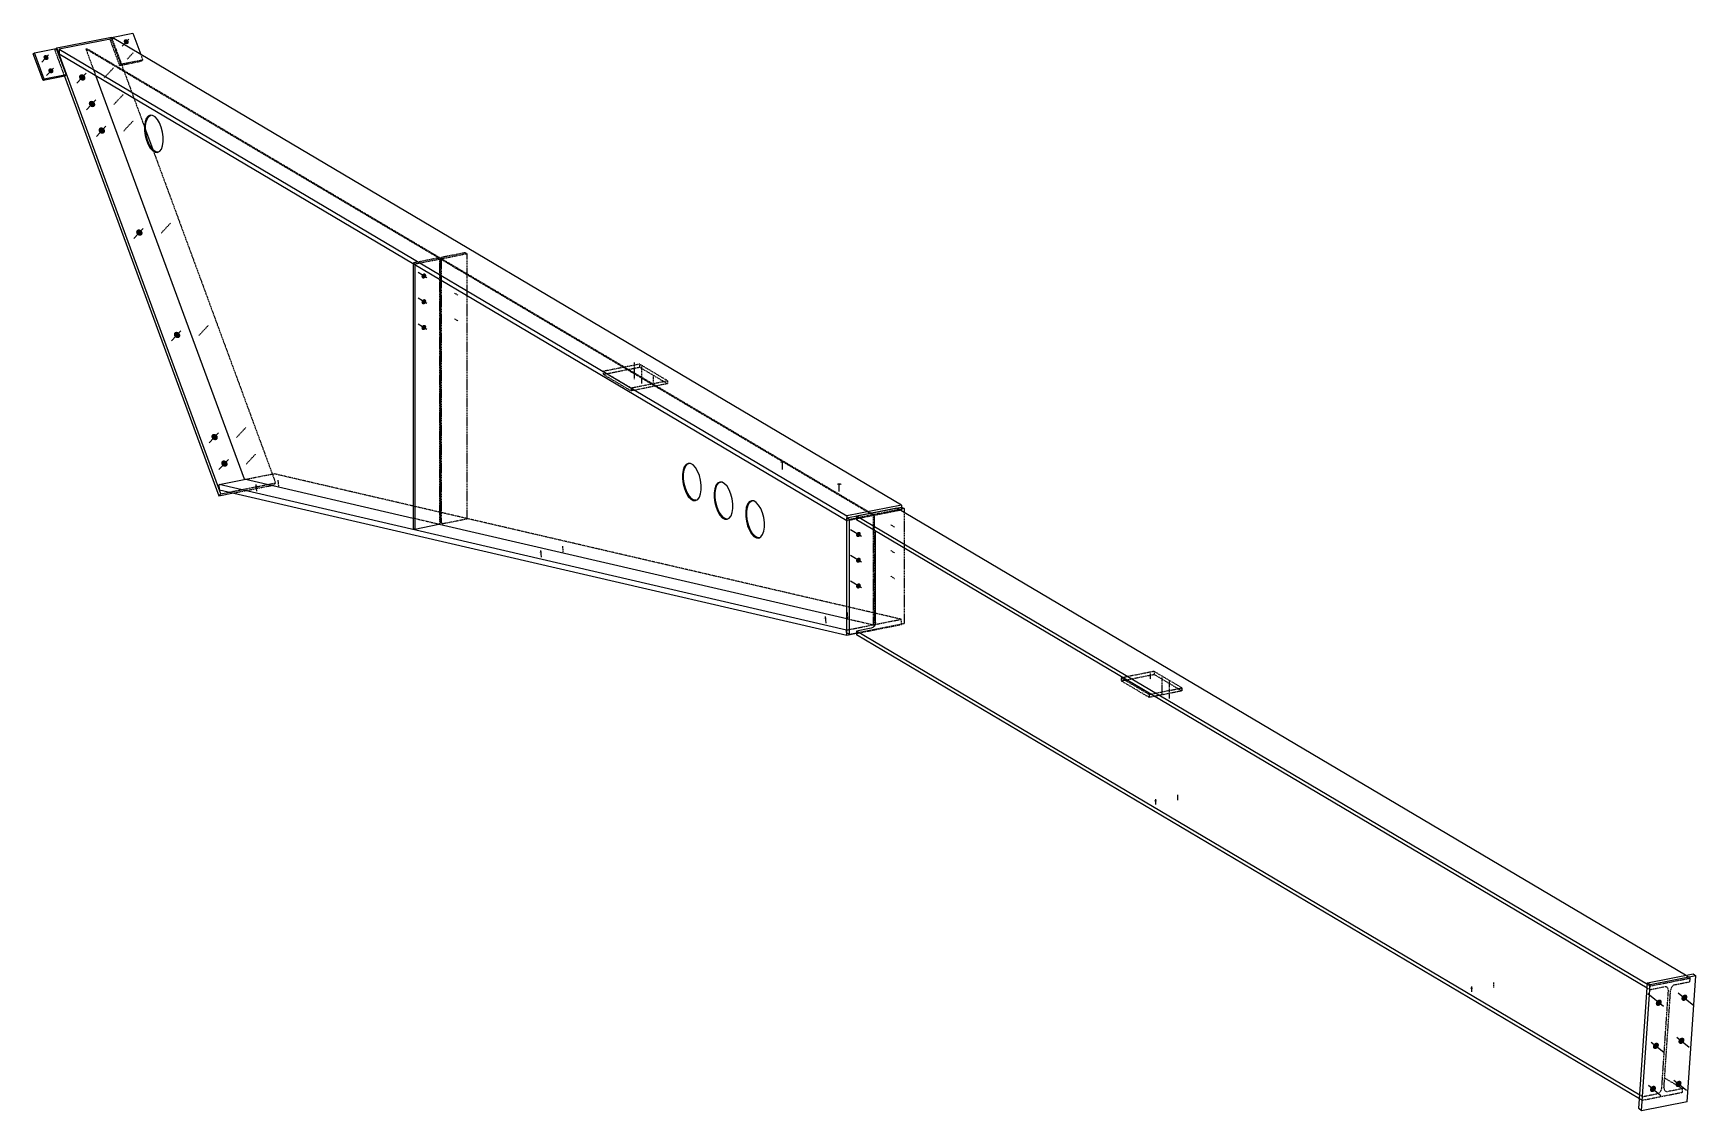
# Model space of a CAD drawing. Header units: millimetres. Extents: x 140 to 69186, y 80 to 5254.
# Drawn here: x 140 to 8030, y 140 to 5254 of the extents above; entities that cross this region are included whole.
import ezdxf

# ---------------------------------------------------------------- set-up
doc = ezdxf.new("R2010")
doc.units = ezdxf.units.MM
doc.linetypes.add('DXK_LINE_DOT2', pattern=[3.9198, 1.9599, -1.9599])
doc.layers.add('STÅL', color=7, linetype='Continuous')

msp = doc.modelspace()

# ---------------------------------------------------------------- hatches: boundary and pattern name
at = {"layer": 'STÅL', "linetype": 'Continuous'}
for color, points in [(96, [(574.1, 5205.7), (572.3, 5207.7), (570.9, 5210), (570, 5212.4), (569.5, 5214.9), (569.6, 5217.3), (570.2, 5219.6), (571.3, 5221.6), (572.9, 5223.3), (574.8, 5224.5), (577, 5225.3), (579.5, 5225.5), (582, 5225.3), (584.5, 5224.5), (586.8, 5223.2), (589, 5221.6), (590.8, 5219.5), (592.2, 5217.3), (593.2, 5214.8), (593.6, 5212.3), (593.5, 5209.9), (592.9, 5207.6), (591.8, 5205.6), (590.2, 5204), (588.3, 5202.7), (586.1, 5202), (583.7, 5201.7), (581.1, 5202), (578.6, 5202.8), (576.3, 5204)]), (96, [(193.1, 5130.4), (191.3, 5132.5), (189.9, 5134.7), (188.9, 5137.2), (188.5, 5139.7), (188.6, 5142.1), (189.2, 5144.4), (190.3, 5146.4), (191.8, 5148), (193.8, 5149.3), (196, 5150), (198.4, 5150.3), (200.9, 5150), (203.4, 5149.2), (205.8, 5148), (207.9, 5146.3), (209.7, 5144.3), (211.2, 5142), (212.1, 5139.6), (212.5, 5137.1), (212.5, 5134.7), (211.8, 5132.4), (210.7, 5130.4), (209.2, 5128.7), (207.3, 5127.5), (205, 5126.7), (202.6, 5126.5), (200.1, 5126.7), (197.6, 5127.5), (195.2, 5128.8)]), (96, [(216.3, 5067.4), (214.5, 5069.5), (213.1, 5071.7), (212.1, 5074.2), (211.7, 5076.7), (211.8, 5079.1), (212.4, 5081.4), (213.5, 5083.4), (215, 5085), (217, 5086.3), (219.2, 5087), (221.6, 5087.3), (224.1, 5087), (226.6, 5086.2), (229, 5085), (231.1, 5083.3), (232.9, 5081.3), (234.4, 5079), (235.3, 5076.6), (235.7, 5074.1), (235.6, 5071.7), (235, 5069.4), (233.9, 5067.4), (232.4, 5065.7), (230.4, 5064.5), (228.2, 5063.7), (225.8, 5063.5), (223.3, 5063.7), (220.8, 5064.5), (218.4, 5065.8)]), (96, [(363.2, 5033.9), (360.9, 5036.4), (359.1, 5039.3), (357.9, 5042.4), (357.3, 5045.6), (357.4, 5048.7), (358.2, 5051.5), (359.6, 5054.1), (361.6, 5056.2), (364, 5057.8), (366.9, 5058.7), (369.9, 5059.1), (373.1, 5058.7), (376.3, 5057.7), (379.3, 5056.1), (382, 5054), (384.3, 5051.5), (386.1, 5048.6), (387.3, 5045.5), (387.9, 5042.3), (387.7, 5039.2), (387, 5036.3), (385.6, 5033.8), (383.6, 5031.7), (381.1, 5030.1), (378.3, 5029.1), (375.2, 5028.8), (372.1, 5029.2), (368.9, 5030.2), (365.9, 5031.7)]), (96, [(409.6, 4907.9), (407.3, 4910.4), (405.5, 4913.3), (404.3, 4916.4), (403.7, 4919.6), (403.8, 4922.6), (404.6, 4925.5), (406, 4928.1), (408, 4930.2), (410.4, 4931.8), (413.2, 4932.7), (416.3, 4933.1), (419.5, 4932.7), (422.7, 4931.7), (425.7, 4930.1), (428.4, 4928), (430.7, 4925.5), (432.5, 4922.6), (433.7, 4919.5), (434.2, 4916.3), (434.1, 4913.2), (433.3, 4910.3), (431.9, 4907.8), (430, 4905.7), (427.5, 4904.1), (424.7, 4903.1), (421.6, 4902.8), (418.4, 4903.2), (415.3, 4904.1), (412.3, 4905.7)]), (96, [(455.9, 4781.8), (453.6, 4784.4), (451.8, 4787.3), (450.6, 4790.4), (450.1, 4793.6), (450.2, 4796.6), (451, 4799.5), (452.4, 4802.1), (454.3, 4804.2), (456.8, 4805.8), (459.6, 4806.7), (462.7, 4807), (465.9, 4806.7), (469.1, 4805.7), (472.1, 4804.1), (474.8, 4802), (477.1, 4799.4), (478.9, 4796.6), (480.1, 4793.5), (480.6, 4790.3), (480.5, 4787.2), (479.7, 4784.3), (478.3, 4781.8), (476.4, 4779.7), (473.9, 4778.1), (471.1, 4777.1), (468, 4776.8), (464.8, 4777.1), (461.7, 4778.1), (458.6, 4779.7)]), (96, [(634.2, 4297.6), (631.9, 4300.2), (630.1, 4303.1), (628.9, 4306.2), (628.3, 4309.3), (628.4, 4312.4), (629.2, 4315.3), (630.6, 4317.8), (632.6, 4320), (635, 4321.5), (637.9, 4322.5), (640.9, 4322.8), (644.1, 4322.5), (647.3, 4321.5), (650.3, 4319.9), (653, 4317.8), (655.3, 4315.2), (657.1, 4312.3), (658.3, 4309.2), (658.9, 4306.1), (658.8, 4303), (658, 4300.1), (656.6, 4297.5), (654.6, 4295.4), (652.2, 4293.9), (649.3, 4292.9), (646.3, 4292.6), (643.1, 4292.9), (639.9, 4293.9), (636.9, 4295.5)]), (96, [(1984.6, 4107), (1986.2, 4109.2), (1988.1, 4111.1), (1990.3, 4112.6), (1992.6, 4113.6), (1994.9, 4114), (1997.2, 4113.9), (1999.4, 4113.3), (2001.3, 4112.2), (2002.9, 4110.6), (2004, 4108.6), (2004.8, 4106.3), (2005, 4103.9), (2004.7, 4101.3), (2004, 4098.7), (2002.8, 4096.2), (2001.3, 4094), (1999.4, 4092.2), (1997.2, 4090.7), (1994.9, 4089.7), (1992.6, 4089.3), (1990.2, 4089.3), (1988.1, 4090), (1986.2, 4091.1), (1984.6, 4092.7), (1983.4, 4094.6), (1982.7, 4096.9), (1982.5, 4099.4), (1982.7, 4102), (1983.5, 4104.6)]), (96, [(1984.6, 3984.9), (1986.2, 3987.1), (1988.1, 3989), (1990.3, 3990.4), (1992.6, 3991.4), (1994.9, 3991.9), (1997.2, 3991.8), (1999.4, 3991.2), (2001.3, 3990), (2002.9, 3988.5), (2004, 3986.5), (2004.8, 3984.2), (2005, 3981.7), (2004.7, 3979.1), (2004, 3976.5), (2002.8, 3974.1), (2001.3, 3971.9), (1999.4, 3970), (1997.2, 3968.5), (1994.9, 3967.6), (1992.6, 3967.1), (1990.2, 3967.2), (1988.1, 3967.8), (1986.2, 3968.9), (1984.6, 3970.5), (1983.4, 3972.5), (1982.7, 3974.8), (1982.5, 3977.3), (1982.7, 3979.9), (1983.5, 3982.4)]), (96, [(1984.6, 3862.7), (1986.2, 3864.9), (1988.1, 3866.8), (1990.3, 3868.3), (1992.6, 3869.2), (1994.9, 3869.7), (1997.2, 3869.6), (1999.4, 3869), (2001.3, 3867.9), (2002.9, 3866.3), (2004, 3864.3), (2004.8, 3862), (2005, 3859.5), (2004.7, 3856.9), (2004, 3854.4), (2002.8, 3851.9), (2001.3, 3849.7), (1999.4, 3847.8), (1997.2, 3846.4), (1994.9, 3845.4), (1992.6, 3844.9), (1990.2, 3845), (1988.1, 3845.6), (1986.2, 3846.8), (1984.6, 3848.3), (1983.4, 3850.3), (1982.7, 3852.6), (1982.5, 3855.1), (1982.7, 3857.7), (1983.5, 3860.3)]), (96, [(813.1, 3811.6), (810.8, 3814.1), (809, 3817), (807.8, 3820.1), (807.2, 3823.3), (807.4, 3826.4), (808.1, 3829.3), (809.5, 3831.8), (811.5, 3833.9), (814, 3835.5), (816.8, 3836.5), (819.8, 3836.8), (823, 3836.4), (826.2, 3835.5), (829.2, 3833.9), (831.9, 3831.7), (834.2, 3829.2), (836, 3826.3), (837.2, 3823.2), (837.8, 3820), (837.7, 3817), (836.9, 3814.1), (835.5, 3811.5), (833.5, 3809.4), (831.1, 3807.8), (828.2, 3806.9), (825.2, 3806.6), (822, 3806.9), (818.8, 3807.9), (815.8, 3809.5)]), (96, [(991.3, 3327.4), (989, 3329.9), (987.2, 3332.8), (986, 3335.9), (985.5, 3339.1), (985.6, 3342.2), (986.4, 3345), (987.8, 3347.6), (989.7, 3349.7), (992.2, 3351.3), (995, 3352.2), (998.1, 3352.6), (1001.3, 3352.2), (1004.5, 3351.2), (1007.5, 3349.6), (1010.2, 3347.5), (1012.5, 3345), (1014.3, 3342.1), (1015.5, 3339), (1016, 3335.8), (1015.9, 3332.7), (1015.1, 3329.8), (1013.7, 3327.3), (1011.8, 3325.2), (1009.3, 3323.6), (1006.5, 3322.6), (1003.4, 3322.3), (1000.2, 3322.7), (997.1, 3323.6), (994, 3325.2)]), (96, [(1037.7, 3201.3), (1035.4, 3203.9), (1033.6, 3206.8), (1032.4, 3209.9), (1031.9, 3213.1), (1032, 3216.1), (1032.8, 3219), (1034.2, 3221.6), (1036.1, 3223.7), (1038.6, 3225.3), (1041.4, 3226.2), (1044.5, 3226.5), (1047.7, 3226.2), (1050.8, 3225.2), (1053.8, 3223.6), (1056.6, 3221.5), (1058.9, 3218.9), (1060.6, 3216.1), (1061.8, 3213), (1062.4, 3209.8), (1062.3, 3206.7), (1061.5, 3203.8), (1060.1, 3201.3), (1058.1, 3199.2), (1055.7, 3197.6), (1052.9, 3196.6), (1049.8, 3196.3), (1046.6, 3196.7), (1043.4, 3197.6), (1040.4, 3199.2)]), (96, [(3696.2, 3214.9), (3693.9, 3215), (3691.7, 3215.2), (3689.7, 3215.6), (3688, 3216.1), (3686.7, 3216.8), (3685.7, 3217.5), (3685.3, 3218.2), (3685.3, 3219), (3685.7, 3219.8), (3686.7, 3220.5), (3688, 3221.2), (3689.7, 3221.7), (3691.7, 3222.1), (3693.9, 3222.3), (3696.2, 3222.4), (3698.5, 3222.3), (3700.7, 3222.1), (3702.7, 3221.7), (3704.4, 3221.2), (3705.7, 3220.5), (3706.7, 3219.8), (3707.1, 3219), (3707.1, 3218.2), (3706.7, 3217.5), (3705.7, 3216.8), (3704.4, 3216.1), (3702.7, 3215.6), (3700.7, 3215.2), (3698.5, 3215)]), (96, [(1197.9, 3103.2), (1196.5, 3103.1), (1195.1, 3103.1), (1193.8, 3103.1), (1192.7, 3103.1), (1191.8, 3103.3), (1191.2, 3103.5), (1190.9, 3103.7), (1190.9, 3104), (1191.1, 3104.3), (1191.7, 3104.6), (1192.5, 3104.8), (1193.6, 3105.1), (1194.9, 3105.4), (1196.2, 3105.6), (1197.7, 3105.8), (1199.1, 3105.9), (1200.5, 3105.9), (1201.8, 3105.9), (1202.9, 3105.8), (1203.8, 3105.7), (1204.4, 3105.5), (1204.7, 3105.3), (1204.8, 3105), (1204.5, 3104.7), (1203.9, 3104.4), (1203.1, 3104.1), (1202, 3103.9), (1200.8, 3103.6), (1199.4, 3103.4)]), (96, [(3965.5, 3110.1), (3963.2, 3110.2), (3961, 3110.4), (3959, 3110.8), (3957.3, 3111.3), (3955.9, 3112), (3955, 3112.7), (3954.5, 3113.4), (3954.5, 3114.2), (3955, 3115), (3955.9, 3115.7), (3957.3, 3116.4), (3959, 3116.9), (3961, 3117.3), (3963.2, 3117.5), (3965.5, 3117.6), (3967.8, 3117.5), (3969.9, 3117.3), (3971.9, 3116.9), (3973.7, 3116.4), (3975, 3115.7), (3975.9, 3115), (3976.4, 3114.2), (3976.4, 3113.4), (3975.9, 3112.7), (3975, 3112), (3973.7, 3111.3), (3971.9, 3110.8), (3969.9, 3110.4), (3967.8, 3110.2)]), (96, [(4047.3, 2880.3), (4048.9, 2882.5), (4050.8, 2884.4), (4053, 2885.9), (4055.3, 2886.8), (4057.6, 2887.3), (4059.9, 2887.2), (4062.1, 2886.6), (4064, 2885.5), (4065.5, 2883.9), (4066.7, 2881.9), (4067.4, 2879.6), (4067.7, 2877.1), (4067.4, 2874.5), (4066.7, 2872), (4065.5, 2869.5), (4064, 2867.3), (4062, 2865.4), (4059.9, 2864), (4057.6, 2863), (4055.2, 2862.5), (4052.9, 2862.6), (4050.8, 2863.2), (4048.9, 2864.4), (4047.3, 2866), (4046.1, 2867.9), (4045.4, 2870.2), (4045.2, 2872.7), (4045.4, 2875.3), (4046.1, 2877.9)]), (96, [(2548.3, 2790), (2546.9, 2789.9), (2545.5, 2789.8), (2544.2, 2789.8), (2543.1, 2789.9), (2542.2, 2790), (2541.6, 2790.2), (2541.3, 2790.5), (2541.3, 2790.7), (2541.5, 2791), (2542.1, 2791.3), (2542.9, 2791.6), (2544, 2791.9), (2545.3, 2792.2), (2546.6, 2792.4), (2548.1, 2792.5), (2549.5, 2792.7), (2550.9, 2792.7), (2552.2, 2792.7), (2553.3, 2792.6), (2554.2, 2792.5), (2554.8, 2792.3), (2555.1, 2792.1), (2555.1, 2791.8), (2554.9, 2791.5), (2554.3, 2791.2), (2553.5, 2790.9), (2552.4, 2790.6), (2551.1, 2790.4), (2549.8, 2790.2)]), (96, [(4047.3, 2758.2), (4048.9, 2760.4), (4050.8, 2762.2), (4053, 2763.7), (4055.3, 2764.7), (4057.6, 2765.1), (4059.9, 2765.1), (4062.1, 2764.5), (4064, 2763.3), (4065.5, 2761.7), (4066.7, 2759.8), (4067.4, 2757.5), (4067.7, 2755), (4067.4, 2752.4), (4066.7, 2749.8), (4065.5, 2747.4), (4064, 2745.2), (4062, 2743.3), (4059.9, 2741.8), (4057.6, 2740.8), (4055.2, 2740.4), (4052.9, 2740.5), (4050.8, 2741.1), (4048.9, 2742.2), (4047.3, 2743.8), (4046.1, 2745.8), (4045.4, 2748.1), (4045.2, 2750.6), (4045.4, 2753.1), (4046.1, 2755.7)]), (96, [(4047.3, 2636), (4048.9, 2638.2), (4050.8, 2640.1), (4053, 2641.5), (4055.3, 2642.5), (4057.6, 2643), (4059.9, 2642.9), (4062.1, 2642.3), (4064, 2641.2), (4065.5, 2639.6), (4066.7, 2637.6), (4067.4, 2635.3), (4067.7, 2632.8), (4067.4, 2630.2), (4066.7, 2627.7), (4065.5, 2625.2), (4064, 2623), (4062, 2621.1), (4059.9, 2619.7), (4057.6, 2618.7), (4055.2, 2618.2), (4052.9, 2618.3), (4050.8, 2618.9), (4048.9, 2620), (4047.3, 2621.6), (4046.1, 2623.6), (4045.4, 2625.9), (4045.2, 2628.4), (4045.4, 2631), (4046.1, 2633.6)]), (96, [(3898.7, 2476.8), (3897.3, 2476.7), (3895.9, 2476.6), (3894.6, 2476.6), (3893.5, 2476.7), (3892.6, 2476.8), (3892, 2477), (3891.7, 2477.2), (3891.6, 2477.5), (3891.9, 2477.8), (3892.5, 2478.1), (3893.3, 2478.4), (3894.4, 2478.7), (3895.6, 2478.9), (3897, 2479.1), (3898.5, 2479.3), (3899.9, 2479.4), (3901.3, 2479.5), (3902.6, 2479.5), (3903.7, 2479.4), (3904.6, 2479.3), (3905.2, 2479.1), (3905.5, 2478.8), (3905.5, 2478.6), (3905.3, 2478.3), (3904.7, 2478), (3903.8, 2477.7), (3902.8, 2477.4), (3901.5, 2477.1), (3900.2, 2476.9)]), (4, [(5466.1, 1608.1), (5464.6, 1608.2), (5463.2, 1608.3), (5462, 1608.6), (5460.9, 1608.9), (5460, 1609.3), (5459.4, 1609.8), (5459.1, 1610.3), (5459.1, 1610.8), (5459.4, 1611.3), (5460, 1611.7), (5460.9, 1612.1), (5462, 1612.5), (5463.2, 1612.7), (5464.6, 1612.9), (5466.1, 1612.9), (5467.5, 1612.9), (5468.9, 1612.7), (5470.2, 1612.5), (5471.3, 1612.1), (5472.1, 1611.7), (5472.7, 1611.3), (5473, 1610.8), (5473, 1610.3), (5472.7, 1609.8), (5472.1, 1609.3), (5471.3, 1608.9), (5470.2, 1608.6), (5468.9, 1608.3), (5467.5, 1608.2)]), (4, [(6966.1, 719.5), (6964.6, 719.6), (6963.2, 719.7), (6962, 720), (6960.9, 720.3), (6960, 720.7), (6959.4, 721.2), (6959.1, 721.7), (6959.1, 722.2), (6959.4, 722.7), (6960, 723.1), (6960.9, 723.5), (6962, 723.9), (6963.2, 724.1), (6964.6, 724.3), (6966.1, 724.3), (6967.5, 724.3), (6968.9, 724.1), (6970.2, 723.9), (6971.3, 723.5), (6972.1, 723.1), (6972.7, 722.7), (6973, 722.2), (6973, 721.7), (6972.7, 721.2), (6972.1, 720.7), (6971.3, 720.3), (6970.2, 720), (6968.9, 719.7), (6967.5, 719.6)]), (96, [(7845.1, 660.4), (7847.5, 662.9), (7850.2, 664.9), (7853.1, 666.4), (7856.1, 667.2), (7859.1, 667.4), (7861.8, 667), (7864.3, 665.9), (7866.3, 664.2), (7867.9, 662), (7868.8, 659.4), (7869.2, 656.5), (7868.9, 653.4), (7868, 650.2), (7866.6, 647.2), (7864.6, 644.4), (7862.2, 641.9), (7859.5, 639.9), (7856.6, 638.4), (7853.6, 637.6), (7850.7, 637.3), (7847.9, 637.8), (7845.5, 638.9), (7843.4, 640.6), (7841.9, 642.8), (7840.9, 645.4), (7840.5, 648.3), (7840.8, 651.4), (7841.7, 654.6), (7843.1, 657.6)]), (96, [(7966.3, 684.4), (7968.7, 686.8), (7971.5, 688.9), (7974.4, 690.3), (7977.4, 691.2), (7980.3, 691.4), (7983.1, 690.9), (7985.5, 689.8), (7987.6, 688.2), (7989.1, 686), (7990.1, 683.4), (7990.4, 680.4), (7990.2, 677.3), (7989.3, 674.2), (7987.8, 671.1), (7985.9, 668.3), (7983.5, 665.8), (7980.8, 663.8), (7977.8, 662.3), (7974.8, 661.5), (7971.9, 661.3), (7969.1, 661.7), (7966.7, 662.8), (7964.7, 664.5), (7963.1, 666.7), (7962.1, 669.3), (7961.8, 672.2), (7962, 675.3), (7962.9, 678.5), (7964.4, 681.5)]), (96, [(7952.5, 479.9), (7954.8, 482.4), (7957.6, 484.4), (7960.5, 485.9), (7963.5, 486.8), (7966.4, 487), (7969.2, 486.5), (7971.6, 485.4), (7973.7, 483.7), (7975.2, 481.5), (7976.2, 478.9), (7976.5, 476), (7976.3, 472.9), (7975.4, 469.8), (7973.9, 466.7), (7972, 463.9), (7969.6, 461.4), (7966.9, 459.4), (7963.9, 457.9), (7961, 457.1), (7958, 456.9), (7955.3, 457.3), (7952.8, 458.4), (7950.8, 460.1), (7949.2, 462.3), (7948.3, 464.9), (7947.9, 467.8), (7948.2, 470.9), (7949, 474.1), (7950.5, 477.1)]), (96, [(7831.2, 456), (7833.6, 458.5), (7836.3, 460.5), (7839.2, 462), (7842.2, 462.8), (7845.2, 463), (7847.9, 462.6), (7850.4, 461.5), (7852.4, 459.8), (7854, 457.6), (7854.9, 455), (7855.3, 452.1), (7855, 449), (7854.2, 445.8), (7852.7, 442.8), (7850.7, 439.9), (7848.3, 437.5), (7845.6, 435.5), (7842.7, 434), (7839.7, 433.1), (7836.8, 432.9), (7834, 433.4), (7831.6, 434.5), (7829.5, 436.1), (7828, 438.3), (7827, 441), (7826.6, 443.9), (7826.9, 447), (7827.8, 450.1), (7829.2, 453.2)]), (96, [(7817.3, 251.6), (7819.7, 254.1), (7822.4, 256.1), (7825.3, 257.5), (7828.3, 258.4), (7831.3, 258.6), (7834, 258.1), (7836.5, 257.1), (7838.5, 255.4), (7840.1, 253.2), (7841, 250.6), (7841.4, 247.6), (7841.1, 244.5), (7840.3, 241.4), (7838.8, 238.3), (7836.8, 235.5), (7834.4, 233), (7831.7, 231), (7828.8, 229.6), (7825.8, 228.7), (7822.9, 228.5), (7820.1, 228.9), (7817.7, 230), (7815.6, 231.7), (7814.1, 233.9), (7813.1, 236.5), (7812.8, 239.5), (7813, 242.6), (7813.9, 245.7), (7815.4, 248.8)]), (96, [(7938.6, 275.5), (7941, 278), (7943.7, 280), (7946.6, 281.5), (7949.6, 282.3), (7952.5, 282.5), (7955.3, 282.1), (7957.7, 281), (7959.8, 279.3), (7961.3, 277.1), (7962.3, 274.5), (7962.6, 271.6), (7962.4, 268.5), (7961.5, 265.3), (7960, 262.3), (7958.1, 259.5), (7955.7, 257), (7953, 255), (7950.1, 253.5), (7947.1, 252.6), (7944.1, 252.4), (7941.4, 252.9), (7938.9, 254), (7936.9, 255.7), (7935.3, 257.9), (7934.4, 260.5), (7934, 263.4), (7934.3, 266.5), (7935.1, 269.6), (7936.6, 272.7)])]:
    msp.add_hatch(color=color, dxfattribs=at).paths.add_polyline_path(points)

# ---------------------------------------------------------------- linework, layer by layer
at = {"layer": 'STÅL', "color": 2, "linetype": 'Continuous'}
for p, q in [((251.3, 5184.1), (511.1, 5235.4)), ((522.2, 5228.9), (262.4, 5177.6)), ((511.1, 5235.4), (514.1, 5227.3)), ((511.8, 5233.6), (613.3, 5253.7)), ((4260.4, 3014.4), (522.2, 5228.9)), ((613.3, 5253.7), (650.3, 5153)), ((140, 5155.3), (145.6, 5161.3)), ((186.4, 5029.3), (140, 5155.3)), ((145.6, 5161.3), (249.5, 5181.9)), ((192, 5035.3), (145.6, 5161.3)), ((249.1, 5181.8), (251.3, 5184.1)), ((249.5, 5181.9), (295.9, 5055.8)), ((1030.2, 3068.1), (251.3, 5184.1)), ((262.4, 5177.6), (4000.6, 2963)), ((262.4, 5177.6), (262.4, 5154.1)), ((4000.6, 2939.6), (262.4, 5154.1)), ((290.3, 5049.8), (186.4, 5029.3)), ((295.9, 5055.8), (192, 5035.3)), ((290.3, 5049.8), (295.9, 5055.8)), ((437, 5050.6), (1140.7, 3138.9)), ((186.4, 5029.3), (192, 5035.3)), ((287.9, 5049.4), (1020.9, 3058.1)), ((670.7, 4832.9), (667.7, 4813.3)), ((667.7, 4813.3), (667.8, 4791.2)), ((676.4, 4848.7), (670.7, 4832.9)), ((672.9, 4814.3), (675.8, 4834)), ((673, 4792.2), (672.9, 4814.3)), ((675.8, 4834), (681.6, 4849.7)), ((684.7, 4859.6), (676.4, 4848.7)), ((681.6, 4849.7), (689.9, 4860.6)), ((694.8, 4864.8), (684.7, 4859.6)), ((689.9, 4860.6), (697.6, 4864.6)), ((706.1, 4864), (694.8, 4864.8)), ((717.9, 4857.2), (706.1, 4864)), ((729.2, 4845), (717.9, 4857.2)), ((739.5, 4828), (729.2, 4845)), ((747.8, 4807.6), (739.5, 4828)), ((667.8, 4791.2), (671, 4768)), ((671, 4768), (676.9, 4745.5)), ((673, 4795.7), (707.6, 4701.7)), ((676.1, 4769), (673, 4792.2)), ((682.1, 4746.5), (676.1, 4769)), ((676.9, 4745.5), (685.3, 4725)), ((690.5, 4726.1), (682.1, 4746.5)), ((753.8, 4785), (747.8, 4807.6)), ((756.9, 4761.9), (753.8, 4785)), ((754.1, 4720.1), (757, 4739.8)), ((757, 4739.8), (756.9, 4761.9)), ((685.3, 4725), (695.5, 4708.1)), ((700.7, 4709.1), (690.5, 4726.1)), ((695.5, 4708.1), (706.9, 4695.8)), ((712.1, 4696.9), (700.7, 4709.1)), ((706.9, 4695.8), (718.6, 4689.1)), ((723.8, 4690.1), (712.1, 4696.9)), ((718.6, 4689.1), (730, 4688.3)), ((732.3, 4689.5), (723.8, 4690.1)), ((730, 4688.3), (740.1, 4693.5)), ((740.1, 4693.5), (748.3, 4704.3)), ((748.3, 4704.3), (754.1, 4720.1)), ((1942.9, 4158.5), (1942.9, 2903.5)), ((1950.4, 4154.1), (1950.4, 2899.1)), ((2071.7, 4082.3), (2071.7, 2930.5)), ((3224, 3180.4), (3221.1, 3160.8)), ((3221.1, 3160.8), (3221.2, 3138.7)), ((3229.8, 3196.2), (3224, 3180.4)), ((3226.3, 3161.8), (3229.2, 3181.5)), ((3226.4, 3139.7), (3226.3, 3161.8)), ((3229.2, 3181.5), (3235, 3197.3)), ((3238, 3207.1), (3229.8, 3196.2)), ((3235, 3197.3), (3243.2, 3208.1)), ((3248.1, 3212.3), (3238, 3207.1)), ((3243.2, 3208.1), (3251, 3212.1)), ((3259.5, 3211.5), (3248.1, 3212.3)), ((3271.2, 3204.7), (3259.5, 3211.5)), ((3282.6, 3192.5), (3271.2, 3204.7)), ((3292.8, 3175.5), (3282.6, 3192.5)), ((3301.2, 3155.1), (3292.8, 3175.5)), ((1021.7, 3111.9), (1149, 3137)), ((3999.4, 2421.2), (1021.7, 3111.9)), ((1024, 3087.4), (1021.7, 3111.9)), ((1024, 3087.4), (4001.8, 2396.7)), ((1140.7, 3138.9), (1942.9, 2952.9)), ((3221.2, 3138.7), (3224.3, 3115.5)), ((3224.3, 3115.5), (3230.3, 3093)), ((3229.5, 3116.6), (3226.4, 3139.7)), ((3235.5, 3094), (3229.5, 3116.6)), ((3230.3, 3093), (3238.7, 3072.5)), ((3243.8, 3073.6), (3235.5, 3094)), ((3307.2, 3132.5), (3301.2, 3155.1)), ((3310.3, 3109.4), (3307.2, 3132.5)), ((3307.5, 3067.6), (3310.4, 3087.3)), ((3310.4, 3087.3), (3310.3, 3109.4)), ((3374, 3091.6), (3371.1, 3071.9)), ((3379.8, 3107.4), (3374, 3091.6)), ((3376.3, 3073), (3379.2, 3092.6)), ((3379.2, 3092.6), (3385, 3108.4)), ((3388, 3118.2), (3379.8, 3107.4)), ((3385, 3108.4), (3393.2, 3119.3)), ((3398.2, 3123.4), (3388, 3118.2)), ((3393.2, 3119.3), (3401, 3123.2)), ((3409.5, 3122.6), (3398.2, 3123.4)), ((3421.2, 3115.9), (3409.5, 3122.6)), ((3432.6, 3103.6), (3421.2, 3115.9)), ((3442.8, 3086.7), (3432.6, 3103.6)), ((3451.2, 3066.2), (3442.8, 3086.7)), ((1020.9, 3058.1), (1090.9, 3071.9)), ((1020.9, 3058.1), (1030.2, 3068.1)), ((1030.2, 3068.1), (1071.9, 3076.3)), ((3238.7, 3072.5), (3248.9, 3055.6)), ((3254.1, 3056.6), (3243.8, 3073.6)), ((3248.9, 3055.6), (3260.2, 3043.3)), ((3265.4, 3044.4), (3254.1, 3056.6)), ((3260.2, 3043.3), (3272, 3036.6)), ((3277.2, 3037.6), (3265.4, 3044.4)), ((3272, 3036.6), (3283.3, 3035.8)), ((3285.7, 3037), (3277.2, 3037.6)), ((3283.3, 3035.8), (3293.4, 3041)), ((3293.4, 3041), (3301.7, 3051.9)), ((3301.7, 3051.9), (3307.5, 3067.6)), ((3371.1, 3071.9), (3371.2, 3049.8)), ((3371.2, 3049.8), (3374.3, 3026.7)), ((3374.3, 3026.7), (3380.3, 3004.1)), ((3376.4, 3050.8), (3376.3, 3073)), ((3379.5, 3027.7), (3376.4, 3050.8)), ((3385.5, 3005.1), (3379.5, 3027.7)), ((3380.3, 3004.1), (3388.7, 2983.7)), ((3393.8, 2984.7), (3385.5, 3005.1)), ((3457.2, 3043.7), (3451.2, 3066.2)), ((3460.3, 3020.5), (3457.2, 3043.7)), ((3457.5, 2978.8), (3460.4, 2998.4)), ((3460.4, 2998.4), (3460.3, 3020.5)), ((3524, 3002.7), (3521.1, 2983.1)), ((3529.8, 3018.5), (3524, 3002.7)), ((3526.3, 2984.1), (3529.2, 3003.7)), ((3529.2, 3003.7), (3535, 3019.5)), ((3538, 3029.4), (3529.8, 3018.5)), ((3535, 3019.5), (3543.2, 3030.4)), ((3548.2, 3034.6), (3538, 3029.4)), ((3543.2, 3030.4), (3551, 3034.4)), ((3559.5, 3033.8), (3548.2, 3034.6)), ((3571.2, 3027), (3559.5, 3033.8)), ((3582.6, 3014.7), (3571.2, 3027)), ((3592.8, 2997.8), (3582.6, 3014.7)), ((4260.4, 3014.4), (4000.6, 2963)), ((4000.6, 2953.7), (4260.4, 3005)), ((4238.3, 3000.1), (4047.8, 2962.5)), ((7981.1, 782.9), (4238.3, 3000.1)), ((4260.4, 3014.4), (4260.4, 3005)), ((4260.4, 3005), (4272.9, 2997.5)), ((2064.8, 2921.6), (1950.4, 2899.1)), ((2071.7, 2930.5), (2064.8, 2921.6)), ((2066.7, 2924.1), (4000.6, 2475.6)), ((3388.7, 2983.7), (3398.9, 2966.7)), ((3404.1, 2967.8), (3393.8, 2984.7)), ((3398.9, 2966.7), (3410.3, 2954.5)), ((3415.4, 2955.5), (3404.1, 2967.8)), ((3410.3, 2954.5), (3422, 2947.7)), ((3427.2, 2948.7), (3415.4, 2955.5)), ((3422, 2947.7), (3433.3, 2946.9)), ((3435.7, 2948.1), (3427.2, 2948.7)), ((3433.3, 2946.9), (3443.4, 2952.1)), ((3443.4, 2952.1), (3451.7, 2963)), ((3451.7, 2963), (3457.5, 2978.8)), ((3521.1, 2983.1), (3521.2, 2960.9)), ((3521.2, 2960.9), (3524.3, 2937.8)), ((3524.3, 2937.8), (3530.3, 2915.3)), ((3526.4, 2962), (3526.3, 2984.1)), ((3529.5, 2938.8), (3526.4, 2962)), ((3535.5, 2916.3), (3529.5, 2938.8)), ((3601.2, 2977.4), (3592.8, 2997.8)), ((3607.2, 2954.8), (3601.2, 2977.4)), ((3610.3, 2931.7), (3607.2, 2954.8)), ((3610.4, 2909.5), (3610.3, 2931.7)), ((4000.6, 2963), (4000.6, 2939.6)), ((4000.6, 2408.6), (4000.6, 2953.7)), ((4013.1, 2946.2), (4000.6, 2953.7)), ((4047.8, 2953.1), (4013.1, 2946.2)), ((4013.1, 2401.2), (4013.1, 2946.2)), ((7800.7, 739.3), (4047.8, 2962.5)), ((4047.8, 2962.5), (4047.8, 2944.6)), ((7799.5, 722.1), (4047.8, 2944.6)), ((4272.9, 2997.5), (4250.2, 2993.1)), ((4272.9, 2997.5), (4272.9, 2979.6)), ((1942.9, 2903.5), (1950.4, 2899.1)), ((3530.3, 2915.3), (3538.7, 2894.8)), ((3543.9, 2895.8), (3535.5, 2916.3)), ((3538.7, 2894.8), (3548.9, 2877.9)), ((3554.1, 2878.9), (3543.9, 2895.8)), ((3548.9, 2877.9), (3560.3, 2865.6)), ((3565.4, 2866.6), (3554.1, 2878.9)), ((3560.3, 2865.6), (3572, 2858.9)), ((3577.2, 2859.9), (3565.4, 2866.6)), ((3572, 2858.9), (3583.3, 2858)), ((3585.7, 2859.3), (3577.2, 2859.9)), ((3583.3, 2858), (3593.4, 2863.3)), ((3593.4, 2863.3), (3601.7, 2874.1)), ((3601.7, 2874.1), (3607.5, 2889.9)), ((3607.5, 2889.9), (3610.4, 2909.5)), ((4137.8, 2456.9), (4137.8, 2891.3)), ((4136.2, 2447.9), (4131.7, 2439.7)), ((4137.8, 2456.9), (4136.2, 2447.9)), ((3999.4, 2421.2), (4000.6, 2421.4)), ((4001.8, 2396.7), (3999.4, 2421.2)), ((4000.6, 2408.6), (4013.1, 2401.2)), ((4001.8, 2396.7), (4047.8, 2405.8)), ((4013.1, 2401.2), (4047.8, 2408.1)), ((4117, 2430.2), (4047.8, 2416.5)), ((7765, 214.4), (4047.8, 2416.5)), ((4047.8, 2416.5), (4047.8, 2398.7)), ((7763.8, 197.3), (4047.8, 2398.7)), ((4125, 2433.5), (4117, 2430.2)), ((4131.7, 2439.7), (4125, 2433.5)), ((7801.2, 747.3), (8017.7, 790.1)), ((8017.7, 790.1), (8030.1, 779.9)), ((7760.6, 150.2), (7801.2, 747.3)), ((7773, 140), (7813.6, 737.1)), ((7813.6, 737.1), (7801.2, 747.3)), ((8030.1, 779.9), (7813.6, 737.1)), ((7989.6, 182.8), (8030.1, 779.9)), ((7989.6, 182.8), (7773, 140)), ((7773, 140), (7760.6, 150.2))]:
    msp.add_line(p, q, dxfattribs=at)
at = {"layer": 'STÅL', "color": 7, "linetype": 'DXK_LINE_DOT2'}
for p, q in [((509.3, 5233.2), (503.7, 5227.1)), ((550.1, 5101.1), (503.7, 5227.1)), ((509.3, 5233.2), (511.8, 5233.6)), ((555.7, 5107.2), (509.3, 5233.2)), ((514.1, 5227.3), (673, 4795.7)), ((242, 5174.1), (249.1, 5181.8)), ((242, 5174.1), (287.9, 5049.4)), ((389.7, 5179.2), (394.9, 5180.2)), ((4127.9, 2964.7), (389.7, 5179.2)), ((389.7, 5179.2), (437, 5050.6)), ((4133.1, 2965.7), (394.9, 5180.2)), ((650.3, 5153), (659.7, 5127.7)), ((550.1, 5101.1), (654, 5121.7)), ((555.7, 5107.2), (550.1, 5101.1)), ((555.7, 5107.2), (659.7, 5127.7)), ((659.7, 5127.7), (654, 5121.7)), ((707.6, 4701.7), (1290, 3119.4)), ((2057.3, 4185.9), (1942.9, 4163.3)), ((2057.3, 4185.9), (2064.8, 4181.4)), ((2069.4, 4180.8), (2076.3, 4189.6)), ((2190.6, 4212.2), (2076.3, 4189.6)), ((2076.3, 4189.6), (2083.8, 4185.2)), ((2076.9, 4176.3), (2083.8, 4185.2)), ((2083.8, 4185.2), (2198.1, 4207.8)), ((2190.6, 4212.2), (2198.1, 4207.8)), ((2198.1, 4207.8), (2198.1, 2948)), ((1942.9, 4163.3), (1942.9, 4158.5)), ((1942.9, 4163.3), (1950.4, 4158.9)), ((1950.4, 4158.9), (2064.8, 4181.4)), ((1950.4, 4158.9), (1950.4, 4154.1)), ((2064.8, 4181.4), (2071.7, 4175.3)), ((2069.4, 2936), (2069.4, 4180.8)), ((2069.4, 4180.8), (2076.9, 4176.3)), ((2071.7, 4175.3), (2071.7, 4082.3)), ((2076.9, 2931.5), (2076.9, 4176.3)), ((1149, 3137), (1281.5, 3163.2)), ((4259.2, 2472.5), (1281.5, 3163.2)), ((1071.9, 3076.3), (1290, 3119.4)), ((1090.9, 3071.9), (1280.7, 3109.4)), ((1280.7, 3109.4), (1290, 3119.4)), ((4260.4, 3005), (4260.4, 2990.9)), ((1942.9, 2952.9), (2066.7, 2924.1)), ((2069.4, 2936), (2076.3, 2929.8)), ((2069.4, 2936), (2076.9, 2931.5)), ((2076.3, 2929.8), (2083.8, 2925.4)), ((2083.8, 2925.4), (2076.9, 2931.5)), ((2198.1, 2948), (2083.8, 2925.4)), ((4260.4, 2990.9), (4000.6, 2939.6)), ((4250.2, 2993.1), (4047.8, 2953.1)), ((4127.9, 2446), (4127.9, 2964.7)), ((4133.1, 2447.1), (4133.1, 2965.7)), ((4272.9, 2979.6), (4272.9, 2452.5)), ((4000.6, 2475.6), (4127.9, 2446)), ((4000.6, 2421.4), (4259.2, 2472.5)), ((4047.8, 2408.1), (4272.9, 2452.5)), ((4047.8, 2405.8), (4261.6, 2448)), ((4133.1, 2447.1), (4127.9, 2446)), ((4261.6, 2448), (4259.2, 2472.5)), ((7811.8, 714.8), (7799.5, 722.1)), ((7813, 732), (7800.7, 739.3)), ((7811.8, 714.8), (7813, 732)), ((7811.8, 714.8), (7812.1, 714.9)), ((7812.1, 714.9), (7881.1, 728.5)), ((7813, 732), (7813.3, 732)), ((7813.3, 732), (8003.5, 769.6)), ((7868.9, 246.6), (7900.4, 710.9)), ((7879.3, 248.7), (7910.8, 713)), ((7889, 728.4), (7881.1, 728.5)), ((7895.4, 725), (7889, 728.4)), ((7899.4, 718.9), (7895.4, 725)), ((7900.4, 710.9), (7899.4, 718.9)), ((7913, 721.6), (7910.8, 713)), ((7917.9, 729.5), (7913, 721.6)), ((7925, 735.5), (7917.9, 729.5)), ((7933.1, 738.8), (7925, 735.5)), ((7933.1, 738.8), (8002.4, 752.4)), ((8003.5, 769.6), (7981.1, 782.9)), ((8002.4, 752.4), (8003.5, 769.6)), ((7861.7, 230.1), (7866.7, 238)), ((7866.7, 238), (7868.9, 246.6)), ((7879.3, 248.7), (7880.3, 240.7)), ((7880.3, 240.7), (7884.3, 234.5)), ((7882.4, 295.4), (7967.9, 244.8)), ((7967.9, 244.8), (7898.6, 231.1)), ((7966.7, 227.6), (7967.9, 244.8)), ((7776.2, 190), (7763.8, 197.3)), ((7777.3, 207.1), (7765, 214.4)), ((7776.2, 190), (7777.3, 207.1)), ((7776.2, 190), (7776.4, 190)), ((7776.4, 190), (7966.7, 227.6)), ((7777.3, 207.1), (7777.6, 207.2)), ((7777.6, 207.2), (7846.6, 220.8)), ((7846.6, 220.8), (7854.7, 224)), ((7854.7, 224), (7861.7, 230.1)), ((7884.3, 234.5), (7890.7, 231.2)), ((7890.7, 231.2), (7898.6, 231.1))]:
    msp.add_line(p, q, dxfattribs=at)
at = {"layer": 'STÅL', "color": 96, "linetype": 'Continuous'}
for p, q in [((593.2, 5226.1), (561.4, 5192)), ((212.2, 5150.8), (180.3, 5116.8)), ((235.4, 5087.8), (203.5, 5053.8)), ((346.7, 5016.3), (391.3, 5064)), ((393.1, 4890.3), (437.7, 4938)), ((439.5, 4764.3), (484.1, 4812)), ((617.8, 4280), (662.3, 4327.7)), ((2008.7, 4092.8), (1966.2, 4117.9)), ((2008.7, 3970.6), (1966.2, 3995.8)), ((2008.7, 3848.4), (1966.2, 3873.6)), ((796.7, 3794), (841.2, 3841.7)), ((974.9, 3309.8), (1019.5, 3357.5)), ((1021.3, 3183.8), (1065.9, 3231.5)), ((3696.2, 3182.9), (3696.2, 3218.6)), ((1197.1, 3112.3), (1200.2, 3080)), ((3965.5, 3078.1), (3965.5, 3113.8)), ((4071.4, 2866), (4018.9, 2897.1)), ((2547.4, 2799.1), (2550.6, 2766.8)), ((4071.4, 2743.9), (4018.9, 2775)), ((4071.4, 2621.7), (4018.9, 2652.8)), ((3897.8, 2485.9), (3900.9, 2453.6)), ((7876.7, 634.4), (7802.8, 695.3)), ((7946.8, 700.4), (8020.8, 639.6)), ((7940.4, 489.9), (7999.4, 441.3)), ((7819.1, 465.9), (7878.2, 417.3)), ((7805.2, 261.5), (7864.3, 212.9)), ((7926.5, 285.5), (7985.5, 236.9))]:
    msp.add_line(p, q, dxfattribs=at)
at = {"layer": 'STÅL', "color": 96, "linetype": 'DXK_LINE_DOT2'}
for p, q in [((616.4, 5163.1), (584.6, 5129)), ((476.7, 5041.9), (521.2, 5089.6)), ((523, 4915.9), (567.6, 4963.6)), ((569.4, 4789.9), (614, 4837.6)), ((747.7, 4305.7), (792.2, 4353.4)), ((2139.8, 4142.3), (2154.8, 4133.4)), ((2139.8, 4020.2), (2154.8, 4011.3)), ((926.6, 3819.7), (971.1, 3867.4)), ((2139.8, 3898), (2154.8, 3889.1)), ((2992, 3692.4), (2992, 3612.5)), ((3027, 3671.6), (3027, 3591.8)), ((3082, 3625), (3082, 3596.8)), ((1104.8, 3335.4), (1149.4, 3383.1)), ((1151.2, 3209.4), (1195.8, 3257.1)), ((1301, 3132.8), (1304.1, 3100.5)), ((4209.6, 2921), (4229.6, 2909.1)), ((2651.4, 2819.6), (2654.5, 2787.3)), ((4209.6, 2798.8), (4229.6, 2787)), ((4209.6, 2676.7), (4229.6, 2664.8)), ((4001.8, 2506.4), (4004.9, 2474.1)), ((5441.3, 2215.9), (5441.3, 2187.7)), ((5496, 2197.4), (5496, 2117.5)), ((5531, 2176.6), (5531, 2096.8))]:
    msp.add_line(p, q, dxfattribs=at)
at = {"layer": 'STÅL', "color": 30, "linetype": 'DXK_LINE_DOT2'}
for p, q in [((3017.8, 3683.1), (2844.6, 3648.9)), ((2844.6, 3634.8), (3017.8, 3669)), ((2844.6, 3648.9), (2977.1, 3570.4)), ((2844.6, 3648.9), (2844.6, 3634.8)), ((2977.1, 3556.3), (2844.6, 3634.8)), ((3150.3, 3604.6), (3017.8, 3683.1)), ((3017.8, 3683.1), (3017.8, 3669)), ((3017.8, 3669), (3150.3, 3590.5)), ((2977.1, 3570.4), (3150.3, 3604.6)), ((3150.3, 3590.5), (2977.1, 3556.3)), ((2977.1, 3570.4), (2977.1, 3556.3)), ((3150.3, 3604.6), (3150.3, 3590.5)), ((5459.3, 2225.1), (5303.5, 2194.3)), ((5303.5, 2180.2), (5459.3, 2211)), ((5591.8, 2146.6), (5459.3, 2225.1)), ((5459.3, 2225.1), (5459.3, 2211)), ((5459.3, 2211), (5591.8, 2132.5)), ((5303.5, 2194.3), (5436, 2115.8)), ((5303.5, 2194.3), (5303.5, 2180.2)), ((5436, 2101.7), (5303.5, 2180.2)), ((5436, 2115.8), (5591.8, 2146.6)), ((5591.8, 2132.5), (5436, 2101.7)), ((5591.8, 2146.6), (5591.8, 2132.5)), ((5436, 2115.8), (5436, 2101.7))]:
    msp.add_line(p, q, dxfattribs=at)
at = {"layer": 'STÅL', "color": 4, "linetype": 'Continuous'}
for p, q in [((5466.1, 1618), (5466.1, 1592.7)), ((6966.1, 729.5), (6966.1, 704.1))]:
    msp.add_line(p, q, dxfattribs=at)
at = {"layer": 'STÅL', "color": 4, "linetype": 'DXK_LINE_DOT2'}
for p, q in [((5570, 1638.6), (5570, 1613.2)), ((7070, 750), (7070, 724.6))]:
    msp.add_line(p, q, dxfattribs=at)

doc.saveas('drawing.dxf')
